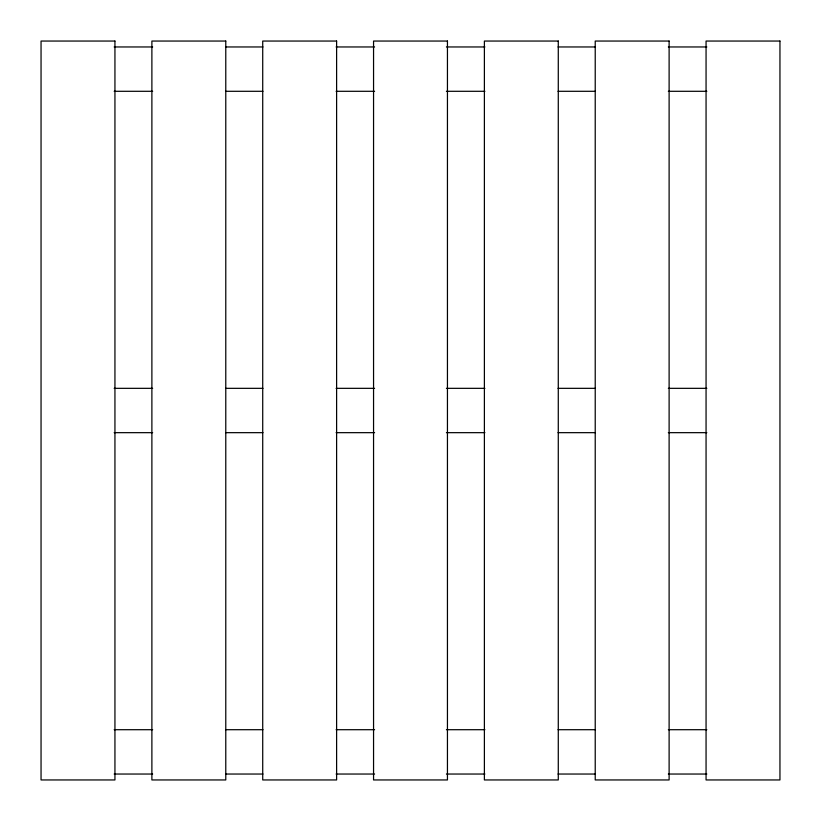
<?xml version="1.0" encoding="UTF-8"?>
<svg xmlns="http://www.w3.org/2000/svg" width="821" height="821" viewBox="0 0 821 821"><rect width="100%" height="100%" fill="white"/><g stroke="black" fill="none" stroke-linecap="round" stroke-linejoin="round"><path stroke-width="1.23" d="M114.17 46.961L152.655 46.961M225.775 46.961L262.977 46.961M336.097 46.961L374.581 46.961M446.419 46.961L484.903 46.961M558.023 46.961L595.225 46.961M668.345 46.961L706.83 46.961M114.17 91.295L152.655 91.295M225.775 91.295L262.977 91.295M336.097 91.295L374.581 91.295M446.419 91.295L484.903 91.295M558.023 91.295L595.225 91.295M668.345 91.295L706.83 91.295M114.17 388.333L152.655 388.333M225.775 388.333L262.977 388.333M336.097 388.333L374.581 388.333M446.419 388.333L484.903 388.333M558.023 388.333L595.225 388.333M668.345 388.333L706.83 388.333M114.17 432.667L152.655 432.667M225.775 432.667L262.977 432.667M336.097 432.667L374.581 432.667M446.419 432.667L484.903 432.667M558.023 432.667L595.225 432.667M668.345 432.667L706.83 432.667M114.17 729.705L152.655 729.705M225.775 729.705L262.977 729.705M336.097 729.705L374.581 729.705M446.419 729.705L484.903 729.705M558.023 729.705L595.225 729.705M668.345 729.705L706.83 729.705M114.17 774.039L152.655 774.039M225.775 774.039L262.977 774.039M336.097 774.039L374.581 774.039M446.419 774.039L484.903 774.039M558.023 774.039L595.225 774.039M668.345 774.039L706.83 774.039M114.94 41.05L41.05 41.05L41.05 779.95L114.94 779.95L114.94 41.05M225.775 41.05L151.885 41.05L151.885 779.95L225.775 779.95L225.775 41.05M336.61 41.05L262.72 41.05L262.72 779.95L336.61 779.95L336.61 41.05M447.445 41.05L373.555 41.05L373.555 779.95L447.445 779.95L447.445 41.05M558.28 41.05L484.39 41.05L484.39 779.95L558.28 779.95L558.28 41.05M669.115 41.05L595.225 41.05L595.225 779.95L669.115 779.95L669.115 41.05M779.95 41.05L706.06 41.05L706.06 779.95L779.95 779.95L779.95 41.05"/></g></svg>
